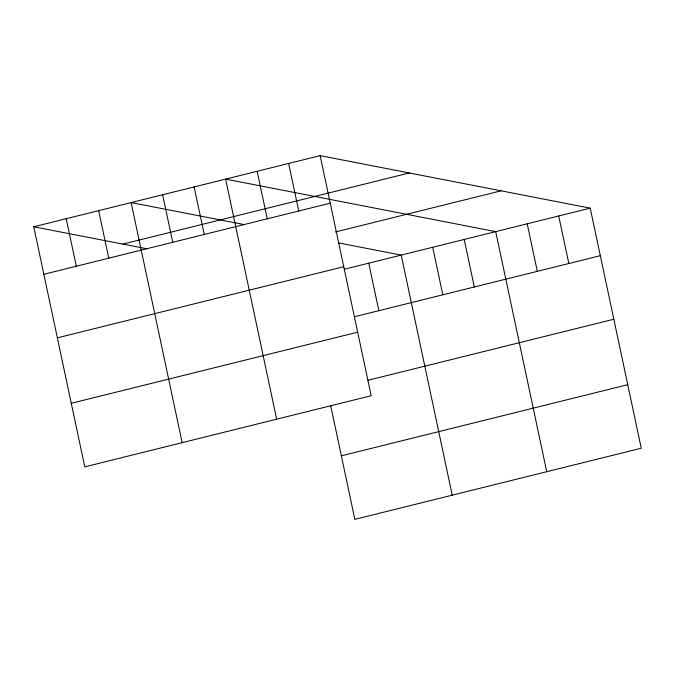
<?xml version="1.0" encoding="UTF-8"?>
<svg xmlns="http://www.w3.org/2000/svg" width="675" height="675" viewBox="0 0 675 675"><rect width="100%" height="100%" fill="white"/><g stroke="black" fill="none" stroke-linecap="round" stroke-linejoin="round"><path stroke-width="1.01" d="M320.144 155.638L371.174 395.719L84.78 466.847L33.75 226.766L320.144 155.638L590.22 208.153L641.25 448.234L354.856 519.362L330.699 405.7M122.875 244.097L409.269 172.969M43.85 274.295L330.244 203.175M335.45 231.964L501.095 190.822M57.358 337.837L343.752 266.709M344.402 269.207L590.22 208.153M354.502 316.735L600.32 255.69M71.272 403.304L357.666 332.176M368.01 380.278L613.828 319.233M341.348 455.819L627.742 384.691M244.468 224.623L131.127 202.584L182.157 442.657M338.521 242.907L401.203 255.099L452.233 495.18M33.75 226.766L147.091 248.805M558.714 215.983L568.822 263.512M527.217 223.805L537.317 271.333M546.742 471.707L495.712 231.626L225.636 179.111L276.666 419.192M464.206 239.448L474.314 286.985M432.7 247.278L442.808 294.806M368.744 263.157L378.844 310.694M288.638 163.468L298.747 210.997M257.133 171.29L267.241 218.818M194.13 186.933L204.23 234.47M162.624 194.763L172.732 242.291M98.668 210.642L108.768 258.171M66.209 218.708L76.309 266.237"/></g></svg>
